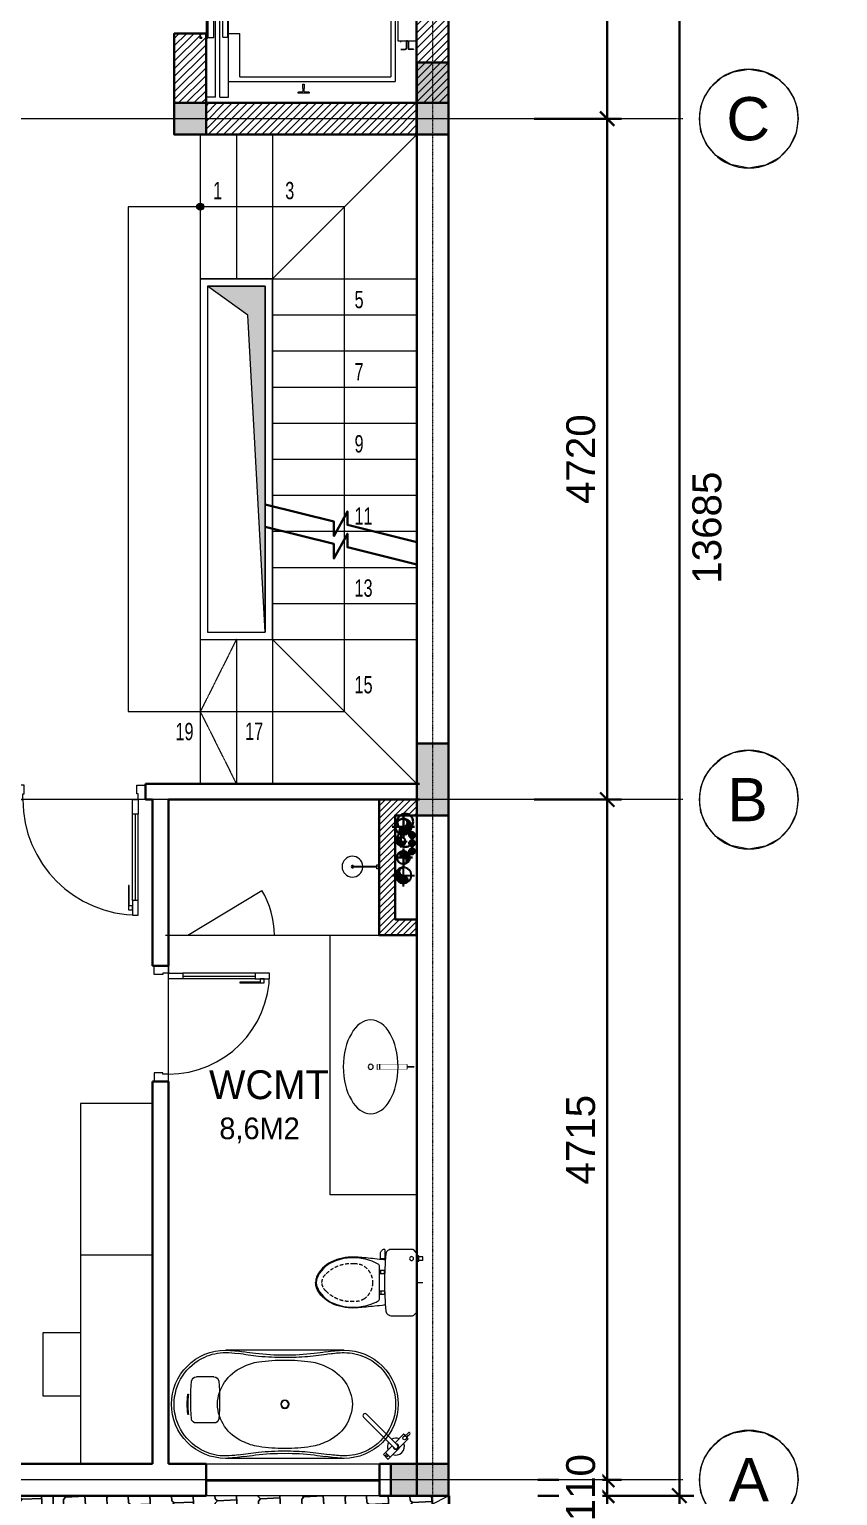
# Model space of a CAD drawing. Header units: millimetres. Extents: x -127141 to 682685, y -1234500 to 49778.
# Drawn here: x 292793 to 298395, y -190685 to -180520 of the extents above; entities that cross this region are included whole.
import ezdxf
from ezdxf.enums import TextEntityAlignment as Align

# ---------------------------------------------------------------- set-up
doc = ezdxf.new("R2010")
doc.units = ezdxf.units.MM
doc.header["$MEASUREMENT"] = 0
doc.set_wipeout_variables(frame=1)
for name, pattern in [('$AUDIT_BAD_LTYPE2', [0]), ('CENTER2', [1.125, 0.75, -0.125, 0.125, -0.125]), ('CONTINOUS', [0]), ('DASHDOT', [1, 0.5, -0.25, 0, -0.25]), ('DIVIDEX22', [1.25, 0.625, -0.25, 0, -0.125, 0, -0.25]), ('HIDDEN', [0.75, 0.5, -0.25]), ('HIDDEN2', [0.1875, 0.125, -0.0625]), ('PHANTOM2', [1.25, 0.625, -0.125, 0.125, -0.125, 0.125, -0.125]), ('PHANTOM3', [1.5, 0.625, -0.125, 0.125, -0.125, 0.125, -0.125, 0.125, -0.125]), ('xref-thap C (mb tang 32-2)$0$HIDDEN', [0.375, 0.25, -0.125])]:
    doc.linetypes.add(name, pattern=pattern)
for name, color, linetype, lineweight in [('-CONCRETE', 1, 'Continuous', 35), ('-DOOR', 137, 'Continuous', 9), ('-FURNITURE', 46, 'Continuous', 9), ('-HATCH', 8, 'Continuous', 5), ('-KH', 143, 'Continuous', 13), ('-LINE1', 7, 'Continuous', 18), ('-LINE2', 252, 'Continuous', 9), ('-WALL', 4, 'Continuous', 35), ('A-COT VACH', 2, 'Continuous', 35), ('A-DIM', 251, 'Continuous', 15), ('A-HATCH', 251, 'Continuous', 5), ('A-KY HIEU', 34, 'Continuous', 20), ('A-NET THAY', 125, 'Continuous', 18), ('A-TRUC', 251, 'DASHDOT', 5), ('A-TUONG', 7, 'Continuous', 35), ('N1.1-CN', 4, 'CONTINOUS', 35), ('N1.3-TN', 6, 'CENTER2', 35), ('N1.4-TP', 4, 'PHANTOM2', 35), ('N1.5-TH', 2, 'PHANTOM3', 30), ('N1.6-NM', 3, 'DIVIDEX22', 30), ('N4--1-OTHER1', 143, 'CONTINOUS', 15), ('N4-OTHER1', 143, 'CONTINOUS', 15), ('TEXT25', 2, 'Continuous', 13)]:
    doc.layers.add(name, color=color, linetype=linetype, lineweight=lineweight)
doc.layers.add('13. NET HATCH', color=251, linetype='Continuous')
doc.layers.add('LUOI GIONG', color=160, linetype='Continuous', plot=False)
doc.styles.add('A1-arial', font='arial.ttf', dxfattribs={"width": 0.8})
doc.styles.get("Standard").update_dxf_attribs({"font": 'arial.ttf'})
doc.styles.add('SVN_AVO_thuong', font='')
doc.styles.add('T1', font='', dxfattribs={"height": 200})
doc.styles.get('SVN_AVO_thuong').set_extended_font_data('SVN-Avo')
doc.styles.get('T1').set_extended_font_data('VNgeometric Light')
doc.dimstyles.new('DIM_LAYOUT A2-A3', dxfattribs={"dimscale": 0, "dimtxt": 2, "dimasz": 1, "dimexe": 1, "dimexo": 0, "dimgap": 0.8, "dimtad": 1, "dimdec": 0, "dimlfac": -1, "dimzin": 0, "dimdsep": 46, "dimtxsty": 'Standard', "dimblk": 'ARCHTICK', "dimcen": 1, "dimdle": 1, "dimclrd": 256, "dimclre": 256, "dimclrt": 7, "dimadec": 0, "dimazin": 0, "dimtfac": 1, "dimtdec": 0, "dimtix": 1, "dimtofl": 0, "dimtmove": 2, "dimatfit": 3, "dimldrblk": 'ARCHTICK', "dimfxl": 1, "dimtfill": 1, "dimtolj": 1, "dimtzin": 0, "dimarcsym": 0})

# ---------------------------------------------------------------- blocks, each defined once
blk = doc.blocks.new('X-5M-DH-2-CORE$0$A$C75E80C28')
at = {"layer": '-LINE2', "linetype": 'Continuous', "ltscale": 2}
for p, q in [((-510, -22), (-510, -51)), ((-507, -22), (-510, -22)), ((-510, -109), (-510, -79)), ((-507, -22), (-507, -51)), ((-507, -109), (-507, -79)), ((-456, -57), (-501, -57)), ((-456, -60), (-501, -60)), ((-456, -70), (-501, -70)), ((-456, -73), (-501, -73)), ((-453, -63), (-453, -67)), ((-450, -63), (-450, -67)), ((450, -63), (450, -67)), ((453, -63), (453, -67)), ((456, -57), (501, -57)), ((456, -60), (501, -60)), ((456, -70), (501, -70)), ((456, -73), (501, -73)), ((507, -22), (510, -22)), ((507, -22), (507, -51)), ((507, -109), (507, -79)), ((510, -22), (510, -51)), ((510, -109), (510, -79)), ((-731, -149), (731, -149)), ((-731, -1305), (-731, -149)), ((-700, -179), (700, -179)), ((-700, -1225), (-700, -179)), ((-557, -112), (-560, -112)), ((457, -112), (460, -112)), ((700, -1225), (700, -179)), ((731, -1305), (731, -149)), ((840, -1305), (-840, -1305)), ((-840, -1365), (-840, -1305)), ((-700, -1225), (-400, -1225)), ((425, -1309), (-425, -1309)), ((-425, -1343), (-425, -1309)), ((-400, -1305), (-400, -1225)), ((0, -1309), (0, -1343)), ((700, -1225), (400, -1225)), ((400, -1305), (400, -1225)), ((425, -1343), (425, -1309)), ((840, -1365), (840, -1305)), ((840, -1365), (-840, -1365)), ((840, -1395), (-840, -1395)), ((-840, -1395), (-840, -1455)), ((430, -1406), (-430, -1406)), ((-430, -1406), (-430, -1446)), ((425, -1343), (-425, -1343)), ((0, -1406), (0, -1446)), ((430, -1406), (430, -1446)), ((840, -1395), (840, -1455)), ((-840, -1455), (-435, -1455)), ((-435, -1450), (-435, -1460)), ((-435, -1450), (-400, -1450)), ((-435, -1460), (-425, -1460)), ((-435, -1490), (-435, -1500)), ((-435, -1490), (-425, -1490)), ((-435, -1500), (-400, -1500)), ((-433, -1452), (-433, -1458)), ((-433, -1452), (-402, -1452)), ((-433, -1458), (-425, -1458)), ((-433, -1492), (-433, -1498)), ((-433, -1492), (-425, -1492)), ((-433, -1498), (-402, -1498)), ((430, -1446), (-430, -1446)), ((-425, -1458), (-425, -1460)), ((-425, -1490), (-425, -1492)), ((-402, -1452), (-402, -1498)), ((400, -1450), (-400, -1450)), ((-400, -1450), (-400, -1500)), ((400, -1450), (400, -1500)), ((435, -1450), (400, -1450)), ((435, -1500), (400, -1500)), ((402, -1452), (402, -1498)), ((433, -1452), (402, -1452)), ((433, -1498), (402, -1498)), ((433, -1458), (425, -1458)), ((425, -1458), (425, -1460)), ((435, -1460), (425, -1460)), ((425, -1490), (425, -1492)), ((435, -1490), (425, -1490)), ((433, -1492), (425, -1492)), ((433, -1452), (433, -1458)), ((433, -1492), (433, -1498)), ((435, -1450), (435, -1460)), ((840, -1455), (435, -1455)), ((435, -1490), (435, -1500))]:
    blk.add_line(p, q, dxfattribs=at)
for points in [[(-450, 0), (-450, -130), (450, -130), (450, 0)], [(-200, -29), (200, -29), (200, -101), (-200, -101)], [(-36, -584), (36, -584), (36, -984), (-36, -984)]]:
    blk.add_lwpolyline(points, close=True, dxfattribs=at)
for points in [[(-780, -789), (-751, -789, 0.414214), (-750, -788), (-750, -784), (-750, -780, 0.414214), (-751, -779), (-780, -779, -0.256978), (-784, -782), (-798, -782, -0.414214), (-801, -779), (-804, -749, 0.414214), (-807, -746), (-812, -746), (-812, -784), (-812, -821), (-807, -821, 0.414214), (-804, -818), (-801, -789, -0.414214), (-798, -786), (-784, -786, -0.256978), (-780, -789)], [(780, -789), (751, -789, -0.414214), (750, -788), (750, -784), (750, -780, -0.414214), (751, -779), (780, -779, 0.256978), (784, -782), (798, -782, 0.414214), (801, -779), (804, -749, -0.414214), (807, -746), (812, -746), (812, -784), (812, -821), (807, -821, -0.414214), (804, -818), (801, -789, 0.414214), (798, -786), (784, -786, 0.256978), (780, -789)]]:
    blk.add_lwpolyline(points, format="xyb", dxfattribs=at)
for centre, radius, start, end in [((-501, -51), 9.4, 180, 270), ((-501, -79), 9.4, 90, 180), ((-501, -51), 6.2, 180, 270), ((-501, -79), 6.2, 90, 180), ((-456, -63), 6.2, 0, 90), ((-456, -63), 3, 0, 90), ((-456, -67), 6.2, 270, 0), ((-456, -67), 3, 270, 0), ((456, -63), 6.2, 90, 180), ((456, -67), 6.2, 180, 270), ((456, -63), 3, 90, 180), ((456, -67), 3, 180, 270), ((501, -51), 6.2, 270, 0), ((501, -51), 9.4, 270, 0), ((501, -79), 9.4, 0, 90), ((501, -79), 6.2, 0, 90)]:
    blk.add_arc(centre, radius, start, end, dxfattribs=at)
blk = doc.blocks.new('A$C5C575821')
at = {"layer": '-CONCRETE'}
h = blk.add_hatch(color=256, dxfattribs=at)
h.dxf.hatch_style = 1
h.paths.add_polyline_path([(0, 220), (0, 0), (220, 0), (220, 220)])
blk.add_lwpolyline([(0, 0), (220, 0), (220, 220), (0, 220)], close=True, dxfattribs=at)
blk = doc.blocks.new('A$C3F71457E')
at = {"layer": 'A-HATCH'}
h = blk.add_hatch(dxfattribs=at)
h.set_pattern_fill('ANSI31', color=256, scale=300)
h.paths.add_polyline_path([(200, 380), (-20, 380), (-20, -98), (18, -98), (18, -67), (12, -67), (12, -75), (10, -75), (10, -65), (20, -65), (20, -100), (200, -100)])
h.paths.add_polyline_path([(-20, 600), (-1480, 600), (-1480, 380), (-20, 380)])
h.paths.add_polyline_path([(-1480, 380), (-1700, 380), (-1700, -1380), (-1480, -1380)])
h.paths.add_polyline_path([(-20, -1380), (-1480, -1380), (-1480, -1600), (-20, -1600)])
h.paths.add_polyline_path([(200, -900), (20, -900), (20, -935), (10, -935), (10, -925), (12, -925), (12, -933), (18, -933), (18, -902), (-20, -902), (-20, -1380), (-20, -1380), (200, -1380)])
at = {"layer": '-CONCRETE'}
blk.add_lwpolyline([(-20, -100), (-20, 380), (-1480, 380), (-1480, -1380), (-20, -1380), (-20, -900), (200, -900), (200, -1600), (-1700, -1600), (-1700, 600), (200, 600), (200, -100), (-20, -100)], dxfattribs=at)
at = {"layer": '-LINE1'}
blk.add_line((-20, -900), (-20, -100), dxfattribs=at)
at = {"layer": '-WALL'}
for p in [(-1700, 380), (-20, 380), (-1700, -1600), (-20, -1600)]:
    blk.add_blockref('A$C5C575821', p, dxfattribs=at)
at = {"color": 2, "rotation": 90}
blk.add_blockref('X-5M-DH-2-CORE$0$A$C75E80C28', (-1480, -500), dxfattribs=at)
blk = doc.blocks.new('*U67')
at = {"linetype": '$AUDIT_BAD_LTYPE2'}
for p, q in [((70, 100), (70, 700)), ((90, 700), (90, 100))]:
    blk.add_line(p, q, dxfattribs=at)
for points in [[(50, 700), (90, 700), (90, 800), (50, 800), (50, 700)], [(50, 703), (50, 100)], [(50, 100), (90, 100), (90, 0), (50, 0), (50, 100)]]:
    blk.add_lwpolyline(points)
for points in [[(118, 595), (118, 764), (90, 764), (90, 736), (113, 736), (113, 595)], [(0, 0), (50, 0), (50, -40), (60, -40), (60, -100), (0, -100)], [(900, 0), (850, 0), (850, -40), (840, -40), (840, -100), (900, -100)]]:
    blk.add_lwpolyline(points, close=True)
at = {"linetype": '$AUDIT_BAD_LTYPE2', "ltscale": 0.3}
blk.add_arc((50, 0), 800, 0, 90, dxfattribs=at)
blk = doc.blocks.new('A$C52EE6B0C')
for p, q in [((-16.37, 13.77), (15.9, 13.77)), ((-16.37, -15.76), (15.93, -15.76))]:
    blk.add_line(p, q)
for radius in [1.13, 0.996]:
    blk.add_circle((-0.24, -1), radius)
for centre, radius, start, end in [((-16.41, -1), 14.76, 90, 180.006), ((-16.42, -0.89), 13.99, 89.8926, 114.0143), ((-17.29, -21.21), 34.98, 80.3254, 88.5595), ((-16.98, -16.37), 29.48, 80.9553, 88.8517), ((3.03, 107.78), 96.28, 260.8064, 264.3565), ((9.14, 147.9), 136.17, 261.3218, 262.6566), ((-1.06, 71.28), 58.88, 262.9723, 270.8035), ((0.59, 71.28), 58.88, 269.1965, 277.0277), ((0.3, 78.21), 66.47, 269.5363, 275.751), ((-17.53, 211.73), 201.15, 276.9922, 278.5968), ((-9.61, 147.9), 136.17, 277.3434, 278.6782), ((16.81, -21.21), 34.98, 91.4405, 99.6746), ((16.16, -11.31), 24.42, 90.5716, 98.5262), ((16.05, -0.38), 13.48, 65.524, 90.5716), ((15.93, -1), 14.76, 359.994, 90), ((-16.38, -0.98), 14.09, 114.0143, 180.0588), ((-7.23, -1.36), 11.43, 113.3669, 178.172), ((-5.32, -3.05), 13.78, 98.5198, 117.8513), ((-0.48, -35.37), 46.45, 89.6984, 98.5198), ((-0.65, 82.84), 71.1, 265.3361, 270.3355), ((0.01, -35.37), 46.45, 81.4802, 90.3016), ((4.85, -3.05), 13.78, 62.1487, 81.4802), ((6.75, -1.36), 11.43, 1.828, 66.6331), ((15.73, -1.1), 14.27, 0.4019, 65.524), ((26.29, 1.61), 0.268, 160.8079, 185.6776), ((0.73, -0.93), 25.42, 359.8448, 5.6776), ((26.15, 1.66), 0.116, 123.4741, 160.8079), ((26.12, 1.7), 0.0687, 85.7912, 123.4741), ((26.12, 1.67), 0.102, 39.0943, 85.7912), ((26, 1.56), 0.258, 4.9413, 41.0024), ((1.49, -0.94), 24.9, 359.8607, 5.8154), ((-16.41, -1), 14.76, 179.994, 270), ((-16.38, -1.01), 14.09, 179.9411, 245.9857), ((-7.23, -0.63), 11.43, 181.828, 246.6331), ((6.75, -0.63), 11.43, 293.3669, 358.172), ((15.93, -1), 14.76, 270, 0.006), ((15.73, -0.9), 14.27, 294.476, 359.5981), ((0.73, -1.07), 25.42, 354.3224, 0.1552), ((26.29, -3.61), 0.268, 174.3224, 199.1921), ((26.15, -3.66), 0.116, 199.1921, 236.5259), ((26.12, -3.7), 0.0687, 236.5259, 274.2088), ((26.12, -3.66), 0.102, 274.2088, 320.9057), ((26, -3.56), 0.258, 318.9976, 355.0587), ((1.49, -1.06), 24.9, 354.1846, 0.1393), ((-5.32, 1.06), 13.78, 242.1487, 261.4802), ((4.85, 1.06), 13.78, 278.5198, 297.8513), ((-16.42, -1.11), 13.99, 245.9857, 270.1074), ((-17.29, 19.21), 34.98, 271.4405, 279.6746), ((-16.98, 14.38), 29.48, 271.1483, 279.0447), ((3.03, -109.78), 96.28, 95.6435, 99.1936), ((9.14, -149.89), 136.17, 97.3434, 98.6782), ((-1.06, -73.27), 58.88, 89.1965, 97.0277), ((-0.48, 33.38), 46.45, 261.4802, 270.3016), ((-0.65, -84.84), 71.1, 89.6645, 94.6639), ((0.01, 33.38), 46.45, 269.6984, 278.5198), ((0.3, -80.2), 66.47, 84.249, 90.4637), ((0.59, -73.27), 58.88, 82.9723, 90.8035), ((-17.53, -213.72), 201.15, 81.4032, 83.0078), ((-9.61, -149.89), 136.17, 81.3218, 82.6566), ((16.81, 19.21), 34.98, 260.3254, 268.5595), ((16.16, 9.32), 24.42, 261.4738, 269.4284), ((16.05, -1.62), 13.48, 269.4284, 294.476)]:
    blk.add_arc(centre, radius, start, end)
at = {"layer": 'Defpoints'}
for tag, p in [('MODELNUMBER', (-0.24, -0.98)), ('TRADENAME', (-0.24, -0.99)), ('PRODUCT', (-0.24, -0.99)), ('MATERIAL', (-0.24, -0.99))]:
    blk.add_attdef(tag, p, '', height=0.000938, dxfattribs=at)
blk = doc.blocks.new('A$C4D835AF5')
at = {"layer": '-FURNITURE', "ltscale": 8}
for p, q in [((-3.94, 0.33), (-3.94, 0.87)), ((-3.86, 0.31), (-3.92, 0.31)), ((3.15, 0.91), (-3.9, 0.91)), ((-3.55, 0.46), (-3.55, 0.49)), ((-3.34, 0.49), (-3.34, 0.46)), ((-0.59, 0), (-0.59, -12.09)), ((0.59, 0), (0.59, -12.09)), ((3.15, -0.91), (3.15, 0.91)), ((3.17, 0.9), (3.15, 0.9)), ((3.17, -0.9), (3.17, 0.9)), ((3.19, 0.91), (3.98, 0.91)), ((4, -0.89), (4, 0.89)), ((-3.94, -0.87), (-3.94, -0.33)), ((-3.86, -0.31), (-3.92, -0.31)), ((-0.59, -0.91), (-3.9, -0.91)), ((-3.7, -0.45), (-3.7, -0.42)), ((-3.63, -0.46), (-3.62, -0.45)), ((-3.59, -0.47), (-3.59, -0.46)), ((-3.52, -0.47), (-3.52, -0.47)), ((-3.48, -0.49), (-3.49, -0.47)), ((-3.41, -0.49), (-3.4, -0.47)), ((-3.37, -0.47), (-3.37, -0.47)), ((-3.3, -0.47), (-3.3, -0.46)), ((-3.26, -0.46), (-3.27, -0.45)), ((-3.19, -0.45), (-3.19, -0.42)), ((3.15, -0.91), (0.59, -0.91)), ((3.17, -0.9), (3.15, -0.9)), ((3.19, -0.91), (3.98, -0.91))]:
    blk.add_line(p, q, dxfattribs=at)
for radius in [0.311, 0.264]:
    blk.add_circle((3.58, 0), radius, dxfattribs=at)
for centre, radius, start, end in [((-5.16, 0), 0.25, 92.2606, 178.0931), ((-5.17, -0.01), 0.24, 175.3989, 267.6837), ((-5.41, -2528.91), 2529.16, 89.96608, 89.99458), ((-3.9, 0.87), 0.0394, 90, 180), ((-3.92, 0.33), 0.0197, 180, 270), ((-3.44, -0.18), 0.68, 90.0156, 98.8981), ((-3.45, -0.18), 0.68, 81.1019, 89.9843), ((0, 0), 2.36, 22.5403, 157.4597), ((0, 0), 0.787, 318.5904, 221.4096), ((0, 0), 0.591, 0, 180), ((3.19, 0.89), 0.0197, 90, 180), ((3.98, 0.89), 0.0197, 0, 90), ((-4.56, 275.44), 275.69, 269.8714, 270.1344), ((-3.92, -0.33), 0.0197, 90, 180), ((-3.9, -0.87), 0.0394, 180, 270), ((-3.69, -0.45), 0.0116, 184.9731, 258.0341), ((-3.65, -0.25), 0.212, 257.2816, 272.5837), ((-3.64, -0.45), 0.0113, 272.4657, 345.4476), ((-3.58, -0.47), 0.0111, 186.415, 247.4427), ((-3.54, -0.29), 0.191, 257.5175, 274.7853), ((-3.53, -0.47), 0.013, 270.8628, 343.9334), ((-3.47, -0.49), 0.0123, 192.379, 260.1423), ((-3.45, -0.3), 0.207, 262.2006, 277.9341), ((-3.42, -0.49), 0.0113, 277.3078, 350.62), ((-3.36, -0.47), 0.012, 194.1286, 259.0417), ((-3.34, -0.27), 0.209, 264.2063, 279.0284), ((-3.31, -0.47), 0.013, 269.1876, 350.2219), ((-3.25, -0.45), 0.0111, 194.1922, 261.8514), ((-3.24, -0.24), 0.225, 267.1756, 281.6728), ((-3.2, -0.45), 0.0128, 280.6032, 352.1474), ((0, 0), 2.36, 202.5403, 255.4906), ((0, 0), 2.36, 284.5093, 337.4597), ((3.19, -0.89), 0.0197, 180, 270), ((3.98, -0.89), 0.0197, 270, 0), ((0, -12.09), 0.591, 180, 0)]:
    blk.add_arc(centre, radius, start, end, dxfattribs=at)
blk.add_ellipse((-3.44, 0), major_axis=(0.555, 0), ratio=0.849194, dxfattribs=at)
for tag, p in [('MODELNUMBER', (0, 0.01)), ('TRADENAME', (0, 0.01)), ('PRODUCT', (0, 0.01)), ('MATERIAL', (0, 0))]:
    blk.add_attdef(tag, p, '', height=0.001, dxfattribs=at)
blk = doc.blocks.new('A$C06914B9D')
at = {"layer": '-FURNITURE', "ltscale": 5}
for p, q in [((295, -1373), (295, -1495)), ((615, -1374), (615, -1495))]:
    blk.add_line(p, q, dxfattribs=at)
for centre, radius, start, end in [((329, -1373), 34.2, 97.7975, 180.4786), ((450, -3017), 1683, 85.3853, 94.2746), ((580, -1373), 34.2, 359.5588, 82.2399), ((329, -1496), 34.2, 179.465, 262.1462), ((580, -1495), 34.2, 277.7038, 0.3849), ((449, 149), 1683, 265.7382, 274.6274)]:
    blk.add_arc(centre, radius, start, end, dxfattribs=at)
at = {"layer": '-FURNITURE', "ltscale": 8}
ref = blk.add_blockref('A$C4D835AF5', (131, -112), dxfattribs=dict(at, xscale=-25.08682081009749, yscale=25.08682081009749, zscale=25.08682081009749, rotation=45.00000000000001))
ref.add_attrib('MODELNUMBER', 'K-T97328-4', (131, -112), dxfattribs={"layer": 'Defpoints', "height": 0.0251, "rotation": 225})
ref.add_attrib('TRADENAME', 'PURIST', (131, -112), dxfattribs={"layer": 'Defpoints', "height": 0.0251, "rotation": 225})
ref.add_attrib('PRODUCT', 'BATH FILLER', (131, -112), dxfattribs={"layer": 'Defpoints', "height": 0.0251, "rotation": 225})
ref.add_attrib('MATERIAL', 'PREMIUM MATERIALS', (131, -112), dxfattribs={"layer": 'Defpoints', "height": 0.0251, "rotation": 225})
at = {"layer": '-FURNITURE'}
ref = blk.add_blockref('A$C52EE6B0C', (450, -888), dxfattribs=dict(at, xscale=25.39829667096628, yscale=25.39829667096628, zscale=25.39829667096628, rotation=270))
ref.add_attrib('MODELNUMBER', 'K-1800', (450, -888), dxfattribs={"layer": 'Defpoints', "height": 0.0254, "rotation": 270})
ref.add_attrib('TRADENAME', 'ABRAZO', (450, -898), dxfattribs={"layer": 'Defpoints', "height": 0.0254, "rotation": 270})
ref.add_attrib('PRODUCT', 'BATH', (450, -898), dxfattribs={"layer": 'Defpoints', "height": 0.0254, "rotation": 270})
ref.add_attrib('MATERIAL', 'LITHOCAST', (450, -898), dxfattribs={"layer": 'Defpoints', "height": 0.0254, "rotation": 270})
blk = doc.blocks.new('shower')
for points in [[(180919, -32316), (180912, -32316), (180912, -32147), (180919, -32147)], [(180929, -32327), (180902, -32327), (180902, -32316), (180929, -32316)]]:
    blk.add_lwpolyline(points, close=True)
for radius, start, end in [(72, 272.7907, 267.2093), (8.35, 294.8355, 245.1645)]:
    blk.add_arc((180916, -32147), radius, start, end)
blk = doc.blocks.new('A$C18091ED7')
for p, q in [((0, -42), (0, 0)), ((146, -27), (179, -27)), ((146, -27), (146, -30)), ((146, -30), (166, -30)), ((153, -37), (146, -30)), ((152, 0), (152, -27)), ((152, 0), (179, 0)), ((153, -37), (166, -37)), ((153, -40), (153, -37)), ((153, -40), (178, -40)), ((153, -40), (178, -40)), ((153, -40), (153, -42)), ((185, -30), (166, -30)), ((178, -37), (166, -37)), ((185, -30), (178, -37)), ((178, -37), (178, -40)), ((178, -40), (178, -42)), ((179, 0), (179, -27)), ((179, -27), (185, -27)), ((185, -27), (185, -30)), ((-83, -267), (-83, -300)), ((-83, -278), (-83, -288)), ((-61, -290), (-83, -290)), ((-63, -265), (-81, -265)), ((-61, -267), (-61, -300)), ((61, -267), (61, -300)), ((61, -290), (83, -290)), ((63, -265), (81, -265)), ((83, -267), (83, -300)), ((83, -278), (83, -288)), ((165, -262), (165, -290)), ((168, -260), (228, -260)), ((168, -292), (207, -292)), ((231, -274), (231, -262))]:
    blk.add_line(p, q)
for points in [[(230, -219, -0.137407), (225, -235), (222, -241, -0.236081), (198, -255, -0.051961), (-198, -255, -0.236081), (-222, -241), (-225, -235, -0.137407), (-230, -219), (-230, -72, -0.198912), (-226, -63), (-209, -46, -0.198912), (-200, -42), (0, -42), (200, -42, -0.198912), (209, -46), (226, -63, -0.198912), (230, -72)], [(144, -619, -0.212405), (26, -734, -0.027685), (-1, -739, -0.022279), (-26, -734, -0.212405), (-144, -619, -0.142796), (-167, -428, -0.093005), (-128, -309, -0.256439), (-111, -300), (0, -300), (111, -300, -0.256439), (128, -309, -0.093005), (167, -428, -0.142796)]]:
    blk.add_lwpolyline(points, format="xyb", close=True)
at = {"linetype": 'xref-thap C (mb tang 32-2)$0$HIDDEN', "ltscale": 100}
blk.add_lwpolyline([(61, -669, -0.199031), (0, -699, -0.199031), (-61, -669, -0.218924), (-132, -478, -0.153791), (-112, -404, -0.236701), (0, -348, -0.236701), (112, -404, -0.153791), (132, -478, -0.218924)], format="xyb", close=True, dxfattribs=at)
blk.add_circle((166, -78), 13.9)
for centre, radius, start, end in [((-81, -267), 1.98, 90, 180), ((-63, -267), 1.98, 0, 90), ((63, -267), 1.98, 90, 180), ((81, -267), 1.98, 0, 90), ((168, -262), 2.47, 90, 180), ((168, -290), 2.47, 180, 270), ((207, -277), 15.5, 270, 306.4659), ((168, -225), 80.1, 306.4659, 320.3123), ((228, -274), 2.47, 320.3123, 0)]:
    blk.add_arc(centre, radius, start, end)
for points in [[(-156, -259), (-157, -267), (-164, -328), (-169, -385), (-184, -528), (-136, -679), (-50, -735), (-20, -741), (0, -744)], [(156, -259), (157, -267), (164, -328), (169, -385), (184, -528), (136, -679), (50, -735), (20, -741), (0, -744)]]:
    blk.add_open_spline(points, degree=3, knots=[130.613938, 130.613938, 130.613938, 130.613938, 152.852109, 311.129351, 417.703951, 561.383393, 697.692632, 710.812262, 710.812262, 710.812262, 710.812262])
blk = doc.blocks.new('Sink_Cicle')
blk.add_lwpolyline([(17, -50), (-17, -50), (-18, -252), (17, -252)], close=True)
blk.add_circle((0, -300), 17.5)
at = {"layer": 'Defpoints'}
blk.add_line((0, -100), (0, 0), dxfattribs=at)
blk.add_wipeout([(17, -50), (-17, -50), (-18, -252), (17, -252)])
at = {"layer": '-FURNITURE', "linetype": 'Continuous'}
blk.add_ellipse((0, -300), major_axis=(-325, 0), ratio=0.584615, dxfattribs=at)
blk.add_line((-18, -237), (17, -237))
blk = doc.blocks.new('*U122')
at = {"linetype": '$AUDIT_BAD_LTYPE2'}
for p, q in [((70, 100), (70, 600)), ((90, 600), (90, 100))]:
    blk.add_line(p, q, dxfattribs=at)
for points in [[(50, 600), (90, 600), (90, 700), (50, 700), (50, 600)], [(50, 603), (50, 100)], [(50, 100), (90, 100), (90, 0), (50, 0), (50, 100)]]:
    blk.add_lwpolyline(points)
for points in [[(118, 495), (118, 664), (90, 664), (90, 636), (113, 636), (113, 495)], [(0, 0), (50, 0), (50, -40), (60, -40), (60, -100), (0, -100)], [(800, 0), (750, 0), (750, -40), (740, -40), (740, -100), (800, -100)]]:
    blk.add_lwpolyline(points, close=True)
at = {"linetype": '$AUDIT_BAD_LTYPE2', "ltscale": 0.3}
blk.add_arc((50, 0), 700, 0, 90, dxfattribs=at)
blk = doc.blocks.new('cot 220')
at = {"layer": 'A-COT VACH'}
h = blk.add_hatch(color=251, dxfattribs=at)
h.dxf.hatch_style = 1
h.paths.add_polyline_path([(110, 110), (-110, 110), (-110, -110), (110, -110)])
blk.add_lwpolyline([(-110, -110), (110, -110), (110, 110), (-110, 110)], close=True, dxfattribs=at)
blk = doc.blocks.new('Tag - Metric')
blk.add_lwpolyline([(0, 3.44), (-1.1, 3.26), (-2.06, 2.76), (-2.71, 2.12), (-3.13, 1.43), (-3.37, 0.73), (-3.44, 0), (-3.3, -0.99), (-2.83, -1.96), (-2.11, -2.72), (-1.16, -3.24), (0, -3.44), (1.28, -3.19), (2.29, -2.57), (2.96, -1.75), (3.33, -0.88), (3.44, 0), (3.34, 0.84), (3.08, 1.53), (2.65, 2.2), (1.84, 2.91), (1.07, 3.27), (0, 3.44)], close=True)
blk.add_circle((0, 0), 3.44)
at = {"style": 'A1-arial', "flags": 8}
blk.add_attdef('1', text='', height=3, dxfattribs=at).set_placement((0, 0), align=Align.MIDDLE_CENTER)
blk = doc.blocks.new('_ArchTick')
at = {"color": 0, "linetype": 'ByBlock', "const_width": 0.15}
blk.add_lwpolyline([(-0.5, -0.5), (0.5, 0.5)], dxfattribs=at)
blk = doc.blocks.new('*D2240')
at = {"layer": 'A-DIM', "lineweight": -2, "transparency": 16777216}
for p, q in [((12711, 5474), (12711, 10389)), ((12206, 10289), (12811, 10289)), ((12230, 5574), (12811, 5574))]:
    blk.add_line(p, q, dxfattribs=at)
at = {"layer": 'Defpoints', "color": 0, "transparency": 16777216}
for p in [(12206, 10289, 0), (12711, 10289), (12230, 5574, 0)]:
    blk.add_point(p, dxfattribs=at)
at = {"layer": 'A-DIM', "lineweight": -2, "transparency": 16777216, "xscale": 100, "yscale": 100, "zscale": 100}
for p, rotation in [((12711, 10289), 90), ((12711, 5574), 270)]:
    blk.add_blockref('_ArchTick', p, dxfattribs=dict(at, rotation=rotation))
at = {"layer": 'A-DIM', "color": 7, "transparency": 16777216, "insert": (12528, 7931), "char_height": 200, "attachment_point": 5, "rotation": 90, "bg_fill": 3, "box_fill_scale": 1.25, "bg_fill_color": 256, "bg_fill_true_color": 13158600, "bg_fill_transparency": 0}
blk.add_mtext('\\A1;4715', dxfattribs=at)
blk = doc.blocks.new('*D2241')
at = {"layer": 'A-DIM', "lineweight": -2, "transparency": 16777216}
for p, q in [((12711, 10189), (12711, 15109)), ((12206, 15009), (12811, 15009)), ((12206, 10289), (12811, 10289))]:
    blk.add_line(p, q, dxfattribs=at)
at = {"layer": 'Defpoints', "color": 0, "transparency": 16777216}
for p in [(12206, 15009, 0), (12711, 15009), (12206, 10289, 0)]:
    blk.add_point(p, dxfattribs=at)
at = {"layer": 'A-DIM', "lineweight": -2, "transparency": 16777216, "xscale": 100, "yscale": 100, "zscale": 100}
for p, rotation in [((12711, 15009), 90), ((12711, 10289), 270)]:
    blk.add_blockref('_ArchTick', p, dxfattribs=dict(at, rotation=rotation))
at = {"layer": 'A-DIM', "color": 7, "transparency": 16777216, "insert": (12529, 12649), "char_height": 200, "attachment_point": 5, "rotation": 90, "bg_fill": 3, "box_fill_scale": 1.25, "bg_fill_color": 256, "bg_fill_true_color": 13158600, "bg_fill_transparency": 0}
blk.add_mtext('\\A1;4720', dxfattribs=at)
blk = doc.blocks.new('*D2247')
at = {"layer": 'A-DIM', "lineweight": -2, "transparency": 16777216}
for p, q in [((13211, 19249), (13211, 5364)), ((12230, 19149), (13311, 19149)), ((12230, 5464), (13311, 5464))]:
    blk.add_line(p, q, dxfattribs=at)
at = {"layer": 'Defpoints', "color": 0, "transparency": 16777216}
for p in [(12230, 19149), (12230, 5464, 0), (13211, 5464)]:
    blk.add_point(p, dxfattribs=at)
at = {"layer": 'A-DIM', "lineweight": -2, "transparency": 16777216, "xscale": 100, "yscale": 100, "zscale": 100}
for p, rotation in [((13211, 19149), 90), ((13211, 5464), 270)]:
    blk.add_blockref('_ArchTick', p, dxfattribs=dict(at, rotation=rotation))
at = {"layer": 'A-DIM', "color": 7, "transparency": 16777216, "insert": (13403, 12174), "char_height": 200, "attachment_point": 5, "rotation": 90, "bg_fill": 3, "box_fill_scale": 1.25, "bg_fill_color": 256, "bg_fill_true_color": 13158600, "bg_fill_transparency": 0}
blk.add_mtext('\\A1;13685', dxfattribs=at)
blk = doc.blocks.new('*D2248')
at = {"layer": 'A-DIM', "lineweight": -2, "transparency": 16777216}
for p, q in [((12711, 5574), (12711, 5674)), ((12230, 5574), (12811, 5574)), ((12230, 5464), (12811, 5464)), ((12711, 5464), (12711, 5364))]:
    blk.add_line(p, q, dxfattribs=at)
at = {"layer": 'Defpoints', "color": 0, "transparency": 16777216}
for p in [(12230, 5574), (12230, 5464)]:
    blk.add_point(p, dxfattribs=at)
at = {"layer": 'A-DIM', "lineweight": -2, "transparency": 16777216, "xscale": 100, "yscale": 100, "zscale": 100}
for p, rotation in [((12711, 5574), 270), ((12711, 5464), 90)]:
    blk.add_blockref('_ArchTick', p, dxfattribs=dict(at, rotation=rotation))
at = {"layer": 'A-DIM', "color": 7, "transparency": 16777216, "insert": (12528, 5519), "char_height": 200, "attachment_point": 5, "rotation": 90, "bg_fill": 3, "box_fill_scale": 1.25, "bg_fill_color": 256, "bg_fill_true_color": 13158600, "bg_fill_transparency": 0}
blk.add_mtext('\\A1;110', dxfattribs=at)
at = {"layer": 'Defpoints', "color": 0, "transparency": 16777216}
blk.add_point((12711, 5464), dxfattribs=at)
blk = doc.blocks.new('*D2255')
at = {"layer": 'A-DIM', "lineweight": -2, "transparency": 16777216}
for p, q in [((12711, 14909), (12711, 19139)), ((12206, 19039), (12811, 19039)), ((12206, 15009), (12811, 15009))]:
    blk.add_line(p, q, dxfattribs=at)
at = {"layer": 'Defpoints', "color": 0, "transparency": 16777216}
for p in [(12206, 19039, 0), (12711, 19039), (12206, 15009, 0)]:
    blk.add_point(p, dxfattribs=at)
at = {"layer": 'A-DIM', "lineweight": -2, "transparency": 16777216, "xscale": 100, "yscale": 100, "zscale": 100}
for p, rotation in [((12711, 19039), 90), ((12711, 15009), 270)]:
    blk.add_blockref('_ArchTick', p, dxfattribs=dict(at, rotation=rotation))
at = {"layer": 'A-DIM', "color": 7, "transparency": 16777216, "insert": (12528, 17024), "char_height": 200, "attachment_point": 5, "rotation": 90, "bg_fill": 3, "box_fill_scale": 1.25, "bg_fill_color": 256, "bg_fill_true_color": 13158600, "bg_fill_transparency": 0}
blk.add_mtext('\\A1;4030', dxfattribs=at)
blk = doc.blocks.new('N-ONGDUNG')
at = {"layer": 'N4-OTHER1', "ltscale": 10}
h = blk.add_hatch(dxfattribs=at)
h.set_pattern_fill('ANSI31', color=256, scale=36, angle=-90, style=0)
h.set_pattern_definition([(315, (39548.85, 159241.4585), (3.18198052, 3.18198052), [])])
h.paths.add_polyline_path([(0, 45, -0.414214), (45, 0), (0, 0)])
h.paths.add_polyline_path([(-45, 0, -0.414214), (0, 45), (0, 0, 1)])
h.paths.add_polyline_path([(0, 0), (45, 0, -1)])
at = {"linetype": 'Continuous', "ltscale": 10}
for p, q in [((63, 0), (-63, 0)), ((0, 63), (0, -63))]:
    blk.add_line(p, q, dxfattribs=at)
blk.add_circle((0, 0), 45, dxfattribs=at)
for centre, start, end in [((-22.5, 0), 0, 180), ((22.5, 0), 180, 0)]:
    blk.add_arc(centre, 22.5, start, end, dxfattribs=at)
blk = doc.blocks.new('A$C8515276a')
at = {"layer": 'A-COT VACH'}
h = blk.add_hatch(color=251, dxfattribs=at)
h.dxf.hatch_style = 1
h.paths.add_polyline_path([(11610.6, 15399), (11390.6, 15399), (11390.6, 14899), (11610.6, 14899)])
h = blk.add_hatch(color=251, dxfattribs=at)
h.dxf.hatch_style = 1
h.paths.add_polyline_path([(11610.6, 10679), (11390.6, 10679), (11390.6, 10179), (11610.6, 10179)])
h = blk.add_hatch(color=251, dxfattribs=at)
h.dxf.hatch_style = 1
h.paths.add_polyline_path([(11210.6, 5463.9), (11610.6, 5463.9), (11610.6, 5683.9), (11210.6, 5683.9)])
for points in [[(11610.6, 14899), (11610.6, 15399), (11390.6, 15399), (11390.6, 14899)], [(11610.6, 10179), (11610.6, 10679), (11390.6, 10679), (11390.6, 10179)]]:
    blk.add_lwpolyline(points, close=True, dxfattribs=at)
at = {"layer": 'A-COT VACH', "elevation": 0}
blk.add_lwpolyline([(11610.6, 5463.9), (11210.6, 5463.9), (11210.6, 5683.9), (11610.6, 5683.9)], close=True, dxfattribs=at)
at = {"layer": 'A-TRUC', "ltscale": 3, "elevation": 0}
blk.add_lwpolyline([(11500.6, 21862.5), (11500.6, 932.5)], dxfattribs=at)
at = {"layer": 'A-COT VACH', "xscale": -1}
blk.add_blockref('cot 220', (9820.5, 15009, 0), dxfattribs=at)
at = {"layer": 'A-KY HIEU'}
ref = blk.add_blockref('Tag - Metric', (13692.6, 15009, 0), dxfattribs=dict(at, xscale=-99.58625416537795, yscale=99.58625416537795, zscale=99.58625416537795))
ref.add_attrib('DETAIL#', 'C', dxfattribs={"layer": '0', "height": 300, "style": 'A1-arial'}).set_placement((13688.3, 15009, 0), align=Align.MIDDLE_CENTER)
ref = blk.add_blockref('Tag - Metric', (13692.6, 10289, 0), dxfattribs=dict(at, xscale=-99.58625416537795, yscale=99.58625416537795, zscale=99.58625416537795))
ref.add_attrib('DETAIL#', 'B', dxfattribs={"layer": '0', "height": 300, "style": 'A1-arial'}).set_placement((13684.2, 10289, 0), align=Align.MIDDLE_CENTER)
ref = blk.add_blockref('Tag - Metric', (13692.6, 5574.2, 0), dxfattribs=dict(at, xscale=-99.58625416537795, yscale=99.58625416537795, zscale=99.58625416537795))
ref.add_attrib('DETAIL#', 'A', dxfattribs={"layer": '0', "height": 300, "style": 'A1-arial'}).set_placement((13692.6, 5574.2, 0), align=Align.MIDDLE_CENTER)
at = {"layer": 'A-DIM'}
dim = blk.add_linear_dim(base=(12710.6, 10289, 0), p1=(12230.3, 5573.9, 0), p2=(12206.4, 10289, 0), angle=270, dimstyle='DIM_LAYOUT A2-A3', override={"dimscale": 100}, dxfattribs=at)
dim.commit()
dim.dimension.update_dxf_attribs({"geometry": '*D2240', "text_midpoint": (12528.5, 7931.5, 0)})
dim = blk.add_linear_dim(base=(12710.6, 15009, 0), p1=(12206.4, 10289, 0), p2=(12206.4, 15009, 0), angle=270, dimstyle='DIM_LAYOUT A2-A3', override={"dimscale": 100}, dxfattribs=at)
dim.commit()
dim.dimension.update_dxf_attribs({"geometry": '*D2241', "text_midpoint": (12528.5, 12649, 0)})
dim = blk.add_linear_dim(base=(13210.6, 5464, 0), p1=(12230.3, 19149, 0), p2=(12230.3, 5464, 0), angle=90, dimstyle='DIM_LAYOUT A2-A3', override={"dimscale": 100}, dxfattribs=at)
dim.commit()
dim.dimension.update_dxf_attribs({"geometry": '*D2247', "text_midpoint": (13402.9, 12174, 0), "dimtype": 128})
at = {"layer": 'A-TRUC', "ltscale": 3}
for p, q in [((13235.3, 10289, 0), (614.8, 10289, 0)), ((13189.8, 10289, 0), (774.1, 10289, 0))]:
    blk.add_line(p, q, dxfattribs=at)
at = {"layer": 'A-DIM'}
for base, p1, p2, angle, picture, middle in [((12710.6, 19039, 0), (12206.4, 15009, 0), (12206.4, 19039, 0), 270, '*D2255', (12528.4, 17024, 0)), ((12710.6, 5464, 0), (12230.3, 5573.9, 0), (12230.3, 5464, 0), 90, '*D2248', (12528.5, 5519, 0))]:
    dim = blk.add_linear_dim(base=base, p1=p1, p2=p2, angle=angle, dimstyle='DIM_LAYOUT A2-A3', override={"dimscale": 100}, dxfattribs=at)
    dim.commit()
    dim.dimension.update_dxf_attribs({"geometry": picture, "text_midpoint": middle})
at = {"layer": 'A-TRUC', "ltscale": 3}
for p, q in [((13235.3, 15009, 0), (614.8, 15009, 0)), ((13189.8, 15009, 0), (774.1, 15009, 0)), ((13235.3, 5573.9, 0), (614.8, 5573.9, 0)), ((13189.8, 5573.9, 0), (774.1, 5573.9, 0))]:
    blk.add_line(p, q, dxfattribs=at)
at = {"layer": 'Defpoints', "color": 1, "linetype": 'HIDDEN', "ltscale": 300, "elevation": 0}
blk.add_lwpolyline([(13210.6, 22949), (810.6, 22949), (810.6, 1946.2), (13210.6, 1946.2)], close=True, dxfattribs=at)

msp = doc.modelspace()

# ---------------------------------------------------------------- hatches: boundary and pattern name
at = {"layer": '-HATCH', "true_color": 0x8c8896}
h = msp.add_hatch(color=252, dxfattribs=at)
h.dxf.hatch_style = 1
edge = h.paths.add_edge_path()
edge.add_arc((293977.5, -181750), 24.6, 0, 360)
h = msp.add_hatch(color=252, dxfattribs=at)
h.dxf.hatch_style = 1
h.paths.add_polyline_path([(294027.5, -182300), (294427.5, -182300), (294427.5, -184700), (294306.2, -182502.6)])
at = {"layer": '13. NET HATCH'}
h = msp.add_hatch(dxfattribs=at)
h.set_pattern_fill('MAIGO-12', color=256, scale=300, angle=2.70391)
h.set_pattern_definition([(2.703915, (11081.98, 496592.91), (67.840294, 153.3711), [120, -30, 120, -30]), (92.703915, (11066.29, 496607.19), (-81.992704, 146.2948955), [135, -165]), (47.703915, (11052.013, 496591.496), (67.840294, 153.3711007), [21.213203, -403.050865]), (137.703915, (11081.98, 496592.91), (-81.9927042, 146.2948955), [21.213203, -403.050865])])
h.paths.add_polyline_path([(292558.7, -192285), (295705.1, -192285), (295705.1, -190685), (295318.1, -190878.4), (294530.1, -191280.1)])
h = msp.add_hatch(dxfattribs=at)
h.set_pattern_fill('MAIGO-12', color=256, scale=300, angle=272.70391)
h.set_pattern_definition([(272.703915, (10996.33, 496498.77), (153.3711, -67.840294), [120, -30, 120, -30]), (2.703915, (11010.6, 496514.46), (146.2948955, 81.992704), [135, -165]), (317.703915, (10994.91, 496528.73), (153.3711007, -67.840294), [21.213203, -403.050865]), (47.703915, (10996.326, 496498.766), (146.2948955, 81.9927042), [21.213203, -403.050865])])
h.paths.add_polyline_path([(295705.1, -190685), (294019.5, -190685), (292558.7, -190685), (292558.7, -192285)])

# ---------------------------------------------------------------- linework, layer by layer
at = {"layer": '-CONCRETE'}
for centre in [(295397.5, -186012.6, 0), (295397.5, -186133.4, 0)]:
    msp.add_circle(centre, 55, dxfattribs=at)
at = {"layer": '-DOOR'}
msp.add_lwpolyline([(295219.5, -190685), (294019.5, -190685), (294019.5, -190465), (295219.5, -190465)], close=True, dxfattribs=at)
msp.add_lwpolyline([(295219.5, -190585), (294019.5, -190585)], dxfattribs=at)
at = {"layer": '-FURNITURE'}
msp.add_line((293737.5, -186800), (295477.5, -186800), dxfattribs=at)
for points in [[(293891.2, -186800), (294404.9, -186489.9)], [(293147.5, -189015.9), (293647.5, -189015.9)]]:
    msp.add_lwpolyline(points, dxfattribs=at)
for points in [[(294877.3, -186800), (295477.3, -186800), (295477.3, -188600), (294877.3, -188600)], [(293147.5, -190465), (293647.5, -190465), (293647.5, -187966.1), (293147.5, -187966.1)], [(293147.5, -189995.5), (292888.3, -189995.5), (292888.3, -189553.8), (293147.5, -189553.8)]]:
    msp.add_lwpolyline(points, close=True, dxfattribs=at)
msp.add_arc((293891.2, -186800), 600, 0, 31.12211, dxfattribs=at)
at = {"layer": '-HATCH'}
msp.add_lwpolyline([(294027.5, -182300), (294427.5, -182300), (294427.5, -184700), (294306.2, -182502.6), (294027.5, -182300)], dxfattribs=at)
at = {"layer": '-KH', "linetype": 'HIDDEN2', "ltscale": 5}
msp.add_lwpolyline([(293477.5, -185250), (294977.5, -185250), (294977.5, -181750), (293477.5, -181750)], close=True, dxfattribs=at)
msp.add_lwpolyline([(294227.5, -184750), (293977.5, -185250), (294227.5, -185750)], dxfattribs=at)
at = {"layer": '-KH'}
msp.add_circle((293977.5, -181750), 24.6, dxfattribs=at)
at = {"layer": '-LINE1'}
for p, q in [((293977.5, -181250), (293977.5, -182250)), ((294227.5, -181250), (294227.5, -182250)), ((294477.5, -181250), (294477.5, -185750)), ((294477.5, -182250), (295477.5, -181250)), ((293977.5, -182250), (295477.5, -182250)), ((294477.5, -182500), (295477.5, -182500)), ((294477.5, -182750), (295477.5, -182750)), ((294477.5, -183000), (295477.5, -183000)), ((294477.5, -183250), (295477.5, -183250)), ((294477.5, -183500), (295477.5, -183500)), ((294477.5, -183750), (295477.5, -183750)), ((294477.5, -184000), (295477.5, -184000)), ((294477.5, -184250), (295477.5, -184250)), ((294477.5, -184500), (295477.5, -184500)), ((293977.5, -184750), (293977.5, -185750)), ((293977.5, -184750), (295477.5, -184750)), ((294227.5, -184750), (294227.5, -185750)), ((294477.5, -184750), (295477.5, -185750))]:
    msp.add_line(p, q, dxfattribs=at)
for points in [[(293977.5, -184750), (294477.5, -184750), (294477.5, -182250), (293977.5, -182250)], [(294027.5, -184700), (294427.5, -184700), (294427.5, -182300), (294027.5, -182300)]]:
    msp.add_lwpolyline(points, close=True, dxfattribs=at)
for points in [[(295705.1, -190685), (295705.1, -192285), (292558.7, -192285)], [(292558.7, -192285), (295697.5, -190685)]]:
    msp.add_lwpolyline(points, dxfattribs=at)
at = {"layer": '-LINE2'}
msp.add_line((293757.5, -187813), (293757.5, -187013), dxfattribs=at)
at = {"layer": '-WALL'}
for p, q in [((295697.5, -177000), (295697.5, -190685)), ((295477.5, -181250), (295477.5, -185750)), ((293597.3, -185750), (295497.5, -185750)), ((293597.3, -185750), (293597.3, -185860)), ((293597.3, -185860), (293647.5, -185860)), ((293647.5, -185860), (293647.5, -187013)), ((293757.5, -185860), (293757.5, -187013)), ((293757.5, -185860), (295497.5, -185860)), ((293757.5, -187013), (293647.5, -187013)), ((293647.5, -187813), (293647.5, -190465)), ((293757.5, -187813), (293647.5, -187813)), ((293757.5, -187813), (293757.5, -190465)), ((291649.7, -190465), (293647.5, -190465)), ((293757.5, -190465), (294019.5, -190465)), ((295219.5, -190465), (295495.5, -190465)), ((291649.7, -190685), (294019.5, -190685)), ((295219.5, -190685), (295705.1, -190685))]:
    msp.add_line(p, q, dxfattribs=at)
for points in [[(294427.4, -183813.4), (294903.8, -183932.4), (294903.8, -184033.7), (294997.1, -183862), (294997.1, -183955.8), (295477.5, -184075.9)], [(294427.4, -183968.4), (294903.8, -184087.5), (294903.8, -184188.7), (294997.1, -184017.1), (294997.1, -184110.8), (295477.5, -184230.9)], [(294019.5, -190465), (294019.5, -190685)], [(295219.5, -190465), (295219.5, -190685)]]:
    msp.add_lwpolyline(points, dxfattribs=at)
at = {"layer": 'Defpoints', "linetype": 'HIDDEN', "ltscale": 5}
msp.add_line((292958.7, -191885), (292958.7, -190685), dxfattribs=at)
at = {"layer": 'LUOI GIONG'}
for points in [[(270697.5, -175000), (295697.5, -175000), (295697.5, -200000), (270697.5, -200000)], [(295697.5, -175000), (320697.5, -175000), (320697.5, -200000), (295697.5, -200000)]]:
    msp.add_lwpolyline(points, close=True, dxfattribs=at)

# ---------------------------------------------------------------- block references
at = {"layer": '-DOOR'}
for name, p, rotation in [('*U67', (293597.3, -185860), 180), ('*U122', (293757.5, -187013), 270)]:
    msp.add_blockref(name, p, dxfattribs=dict(at, rotation=rotation))
at = {"layer": '-FURNITURE', "rotation": 90.00000000000004}
msp.add_blockref('shower', (262885.4, -367240.9), dxfattribs=at)
at = {"layer": '-FURNITURE', "xscale": -1, "rotation": 269.9963422654919}
msp.add_blockref('A$C18091ED7', (295519.6, -189207.5), dxfattribs=at)
at = {"layer": '-WALL', "rotation": 180}
msp.add_blockref('A$C3F71457E', (293997.3, -180650), dxfattribs=at)
at = {"xscale": -1, "rotation": 270}
msp.add_blockref('A$C06914B9D', (295445.7, -190476), dxfattribs=at)

# ---------------------------------------------------------------- texts
at = {"layer": 'Defpoints', "style": 'T1', "width": 0.7}
for s, p in [('1', (294066.5, -181698)), ('3', (294566.5, -181698)), ('5', (295046.8, -182453.4)), ('7', (295046.8, -182953.4)), ('9', (295046.8, -183453.4)), ('11', (295046.8, -183953.4)), ('13', (295046.8, -184453.4)), ('15', (295046.8, -185123.3)), ('19', (293805.9, -185448)), ('17', (294288.3, -185446))]:
    msp.add_text(s, height=120, rotation=360, dxfattribs=at).set_placement(p)
at = {"layer": 'TEXT25'}
for s, height, style, p in [('WCMT', 200, 'SVN_AVO_thuong', (294038.3, -187936.3)), ('8,6M2', 150, 'T1', (294109.7, -188213.9))]:
    msp.add_text(s, height=height, rotation=360, dxfattribs=dict(at, style=style)).set_placement(p)

# ---------------------------------------------------------------- next in the draw order: block references
at = {"layer": '-FURNITURE', "xscale": -1, "rotation": 269.9963422654919}
msp.add_blockref('Sink_Cicle', (295458.9, -187712.4), dxfattribs=at)

# ---------------------------------------------------------------- next in the draw order: linework, layer by layer
at = {"layer": '-WALL'}
msp.add_line((295477.5, -185860), (295477.5, -190685), dxfattribs=at)

# ---------------------------------------------------------------- next in the draw order: block references
msp.add_blockref('A$C8515276a', (284086.8, -196149), dxfattribs=at)

# ---------------------------------------------------------------- next in the draw order: hatches: boundary and pattern name
at = {"layer": 'A-HATCH'}
h = msp.add_hatch(dxfattribs=at)
h.set_pattern_fill('ANSI31', color=256, scale=250, angle=180)
h.set_pattern_definition([(225, (574055.09, -623188), (22.097087, -22.097087), [])])
h.paths.add_polyline_path([(295477.5, -185970), (295477.5, -185860), (295217.5, -185860), (295217.3, -186800), (295477.3, -186800), (295477.3, -186690), (295327.3, -186690), (295327.5, -185970)])

# ---------------------------------------------------------------- next in the draw order: linework, layer by layer
at = {"layer": 'A-NET THAY'}
msp.add_line((295477.5, -185970), (295477.3, -186690, 0), dxfattribs=at)
at = {"layer": 'A-TUONG', "elevation": 0}
msp.add_lwpolyline([(295477.5, -185970), (295477.5, -185860), (295217.5, -185860), (295217.3, -186800), (295477.3, -186800), (295477.3, -186690), (295477.3, -186690), (295327.3, -186690), (295327.5, -185970), (295477.5, -185970)], dxfattribs=at)
at = {"layer": 'N4--1-OTHER1', "color": 1}
msp.add_lwpolyline([(295327.3, -186690), (295477.3, -186690), (295477.5, -185970), (295327.5, -185970)], close=True, dxfattribs=at)

# ---------------------------------------------------------------- next in the draw order: block references
at = {"layer": 'N1.1-CN', "xscale": -0.4444444444444445, "yscale": 0.4444444444444445, "zscale": 0.4444444444444445, "rotation": 90}
for p in [(295445.3, -186106.1), (295445.3, -186162.1), (295445.3, -186218.1)]:
    msp.add_blockref('N-ONGDUNG', p, dxfattribs=at)
at = {"layer": 'N1.3-TN', "xscale": -1, "rotation": 270}
msp.add_blockref('N-ONGDUNG', (295385.3, -186261.3), dxfattribs=at)
at = {"layer": 'N1.4-TP', "xscale": 1.222222222222222, "yscale": 1.222222222222222, "zscale": 1.222222222222222, "rotation": 270}
msp.add_blockref('N-ONGDUNG', (295385.3, -186048.1), dxfattribs=at)
at = {"layer": 'N1.5-TH', "xscale": -0.6666666666666666, "yscale": 0.6666666666666666, "zscale": 0.6666666666666666, "rotation": 90}
msp.add_blockref('N-ONGDUNG', (295369.3, -186150.2), dxfattribs=at)
at = {"layer": 'N1.6-NM', "xscale": -1.222222222222222, "yscale": 1.222222222222222, "zscale": 1.222222222222222, "rotation": 90}
msp.add_blockref('N-ONGDUNG', (295385.3, -186385.2), dxfattribs=at)

doc.saveas('drawing.dxf')
